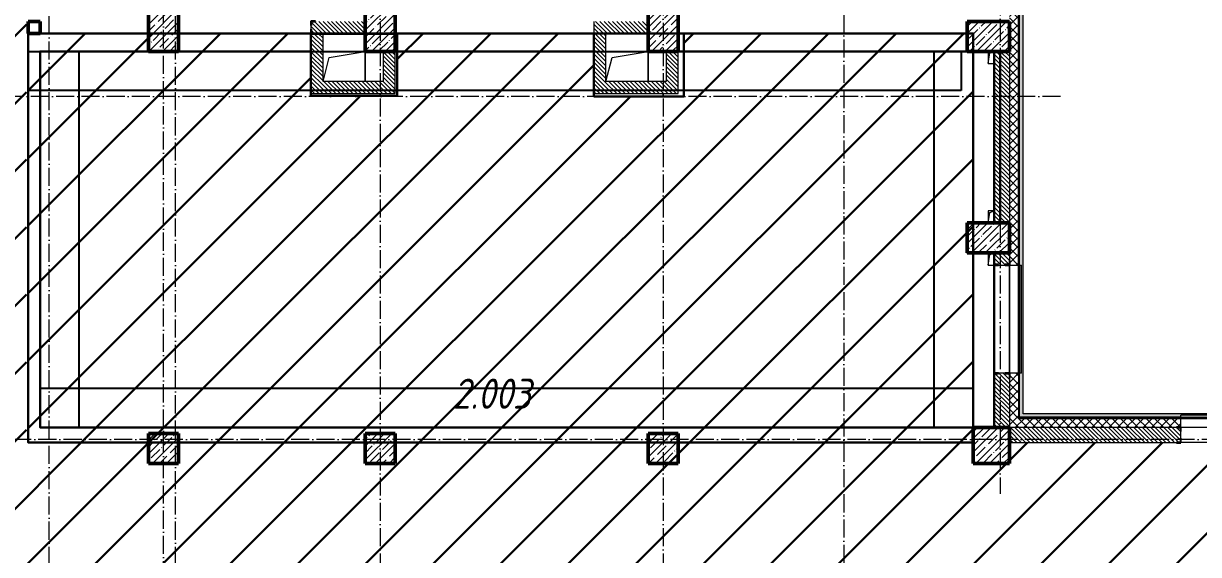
# Model space of a CAD drawing. Header units: millimetres. Extents: x -17017 to 628417, y -109036 to 199237.
# Drawn here: x 50585 to 70102, y 129382 to 138210 of the extents above; entities that cross this region are included whole.
import ezdxf

# ---------------------------------------------------------------- set-up
doc = ezdxf.new("R2010")
doc.units = ezdxf.units.MM
doc.linetypes.add('50_200_ШТРИХ_1Т_ш5_п1_п1_', pattern=[700, 500, -100, 0, -100])
for name, color, linetype, lineweight in [('2.4) ПГП вычит ЖБбалки 0.4 м -', 24, 'Continuous', 30), ('3.1) ЖБ окна 1.2 м', 102, 'Continuous', 30), ('A-FLOR-____-OTLN', 7, 'Continuous', 9), ('A-GENM-____-MCUT', 7, 'Continuous', 25), ('A-GENM-____-OTLN', 7, 'Continuous', 9), ('A-GENM-____-OTLN-1', 7, 'Continuous', 25), ('A-GLAZ-____-OTLN', 7, 'Continuous', 9), ('A-WALL-____-MCUT', 7, 'Continuous', 13), ('A-WALL-____-MCUT-1', 7, 'Continuous', 9), ('A-WALL-____-OTLN', 7, 'Continuous', 9), ('A-WALL-____-PATT-1', 7, 'Continuous', 9), ('A-WALL-FNSH-MCUT-1', 7, 'Continuous', 9), ('I-WALL-____-OTLN', 7, 'Continuous', 9), ('S-COLS-____-MCUT', 7, 'Continuous', 50), ('S-COLS-____-OTLN', 7, 'Continuous', 9), ('S-GRID-____-OTLN-1', 7, '50_200_ШТРИХ_1Т_ш5_п1_п1_', 9), ('Марки помещений', 7, 'Continuous', 9), ('стяжа', 7, 'Continuous', 30)]:
    doc.layers.add(name, color=color, linetype=linetype, lineweight=lineweight)
doc.layers.add('A-GLAZ-____-OTLN-1', color=7, linetype='Continuous', lineweight=9, true_color=0xc0c0c0)
doc.styles.add('ISOCPEUR_I_2', font='isocpeui.ttf', dxfattribs={"width": 0.85, "height": 2.3})
pattern_1 = [(45, (43259.71, 63713.66), (-70.71068, 70.71068), []), (135, (43259.71, 63713.66), (-70.71068, -70.71068), [])]
pattern_2 = [(135, (43259.71, 63713.66), (-35.35534, -35.35534), [])]

# ---------------------------------------------------------------- blocks, each defined once
blk = doc.blocks.new('BSC_Колонна _Прямоугольная - 500х800-V9-АР1_План отверстий 2 этажа в осях 1-64_Ю-ЯЯ')
at = {"layer": 'S-COLS-____-OTLN'}
h = blk.add_hatch(dxfattribs=at)
h.set_pattern_fill('FP_15', color=256, style=0, pattern_type=2)
h.set_pattern_definition([(45, (-9650, -74431.04), (-114.04925, 114.04925), []), (45, (-9535.95, -74431.04), (-114.04925, 114.04925), [201.613, -40.323, 3.353, -36.97])])
h.paths.add_polyline_path([(-250, -400), (250, -400), (250, 400), (-250, 400)], flags=0)
at = {"layer": 'S-COLS-____-MCUT'}
for p, q in [((250, 400), (-250, 400)), ((-250, 400), (-250, -400)), ((250, -400), (250, 400)), ((-250, -400), (250, -400))]:
    blk.add_line(p, q, dxfattribs=at)
blk = doc.blocks.new('BSC_Колонна _Прямоугольная - 500х500-25976076-АР1_План отверстий 2 этажа в осях 1-64_Ю-ЯЯ')
at = {"layer": 'S-COLS-____-OTLN'}
h = blk.add_hatch(dxfattribs=at)
h.set_pattern_fill('FP_16', color=256, style=0, pattern_type=2)
h.set_pattern_definition([(45, (-9650, -67431.04), (-114.04925, 114.04925), []), (45, (-9535.95, -67431.04), (-114.04925, 114.04925), [201.613, -40.323, 3.353, -36.97])])
h.paths.add_polyline_path([(-250, -250), (250, -250), (250, 250), (-250, 250)], flags=0)
at = {"layer": 'S-COLS-____-MCUT'}
for p, q in [((250, 250), (-250, 250)), ((-250, 250), (-250, -250)), ((250, -250), (250, 250)), ((-250, -250), (250, -250))]:
    blk.add_line(p, q, dxfattribs=at)
blk = doc.blocks.new('BSC_Колонна _Прямоугольная - 500х500-V10-АР1_План отверстий 2 этажа в осях 1-64_Ю-ЯЯ')
at = {"layer": 'S-COLS-____-OTLN'}
h = blk.add_hatch(dxfattribs=at)
h.set_pattern_fill('FP_18', color=256, style=0, pattern_type=2)
h.set_pattern_definition([(45, (-13250, -67431.04), (-114.04925, 114.04925), []), (45, (-13135.95, -67431.04), (-114.04925, 114.04925), [201.613, -40.323, 3.353, -36.97])])
h.paths.add_polyline_path([(-250, -250), (250, -250), (250, 250), (-250, 250)], flags=0)
at = {"layer": 'S-COLS-____-MCUT'}
for p, q in [((250, 250), (-250, 250)), ((-250, 250), (-250, -250)), ((250, -250), (250, 250)), ((-250, -250), (250, -250))]:
    blk.add_line(p, q, dxfattribs=at)
blk = doc.blocks.new('BSC_Колонна _Прямоугольная - 500х800-V65-АР1_План отверстий 2 этажа в осях 1-64_Ю-ЯЯ')
at = {"layer": 'S-COLS-____-OTLN'}
h = blk.add_hatch(dxfattribs=at)
h.set_pattern_fill('FP_76', color=256, style=0, pattern_type=2)
h.set_pattern_definition([(45, (-13250, -74431.04), (-114.04925, 114.04925), []), (45, (-13135.95, -74431.04), (-114.04925, 114.04925), [201.613, -40.323, 3.353, -36.97])])
h.paths.add_polyline_path([(-250, -400), (250, -400), (250, 400), (-250, 400)], flags=0)
at = {"layer": 'S-COLS-____-MCUT'}
for p, q in [((250, 400), (-250, 400)), ((-250, 400), (-250, -400)), ((250, -400), (250, 400)), ((-250, -400), (250, -400))]:
    blk.add_line(p, q, dxfattribs=at)
blk = doc.blocks.new('BSC_Колонна _Прямоугольная - 500х800-V66-АР1_План отверстий 2 этажа в осях 1-64_Ю-ЯЯ')
at = {"layer": 'S-COLS-____-OTLN'}
h = blk.add_hatch(dxfattribs=at)
h.set_pattern_fill('FP_77', color=256, style=0, pattern_type=2)
h.set_pattern_definition([(45, (-17950, -74431.04), (-114.04925, 114.04925), []), (45, (-17835.95, -74431.04), (-114.04925, 114.04925), [201.613, -40.323, 3.353, -36.97])])
h.paths.add_polyline_path([(-250, -400), (250, -400), (250, 400), (-250, 400)], flags=0)
at = {"layer": 'S-COLS-____-MCUT'}
for p, q in [((250, 400), (-250, 400)), ((-250, 400), (-250, -400)), ((250, -400), (250, 400)), ((-250, -400), (250, -400))]:
    blk.add_line(p, q, dxfattribs=at)
blk = doc.blocks.new('BSC_Колонна _Прямоугольная - 500х700-25976089-АР1_План отверстий 2 этажа в осях 1-64_Ю-ЯЯ')
at = {"layer": 'S-COLS-____-OTLN'}
h = blk.add_hatch(dxfattribs=at)
h.set_pattern_fill('FP_78', color=256, style=0, pattern_type=2)
h.set_pattern_definition([(315, (-74281.04, 23350), (114.04925, 114.04925), []), (315, (-74281.04, 23235.95), (114.04925, 114.04925), [201.613, -40.323, 3.353, -36.97])])
h.paths.add_polyline_path([(-250, -350), (250, -350), (250, 350), (-250, 350)], flags=0)
at = {"layer": 'S-COLS-____-MCUT'}
for p, q in [((250, 350), (-250, 350)), ((-250, 350), (-250, -350)), ((250, -350), (250, 350)), ((-250, -350), (250, -350))]:
    blk.add_line(p, q, dxfattribs=at)
blk = doc.blocks.new('BSC_Колонна _Прямоугольная - 500х700-V67-АР1_План отверстий 2 этажа в осях 1-64_Ю-ЯЯ')
at = {"layer": 'S-COLS-____-OTLN'}
h = blk.add_hatch(dxfattribs=at)
h.set_pattern_fill('FP_79', color=256, style=0, pattern_type=2)
h.set_pattern_definition([(315, (-70931.04, 23350), (114.04925, 114.04925), []), (315, (-70931.04, 23235.95), (114.04925, 114.04925), [201.613, -40.323, 3.353, -36.97])])
h.paths.add_polyline_path([(-250, -350), (250, -350), (250, 350), (-250, 350)], flags=0)
at = {"layer": 'S-COLS-____-MCUT'}
for p, q in [((250, 350), (-250, 350)), ((-250, 350), (-250, -350)), ((250, -350), (250, 350)), ((-250, -350), (250, -350))]:
    blk.add_line(p, q, dxfattribs=at)
blk = doc.blocks.new('BSC_Колонна _Прямоугольная - 500х500-V70-АР1_План отверстий 2 этажа в осях 1-64_Ю-ЯЯ')
at = {"layer": 'S-COLS-____-OTLN'}
h = blk.add_hatch(dxfattribs=at)
h.set_pattern_fill('FP_82', color=256, style=0, pattern_type=2)
h.set_pattern_definition([(45, (-17950, -67431.04), (-114.04925, 114.04925), []), (45, (-17835.95, -67431.04), (-114.04925, 114.04925), [201.613, -40.323, 3.353, -36.97])])
h.paths.add_polyline_path([(-250, -250), (250, -250), (250, 250), (-250, 250)], flags=0)
at = {"layer": 'S-COLS-____-MCUT'}
for p, q in [((250, 250), (-250, 250)), ((-250, 250), (-250, -250)), ((250, -250), (250, 250)), ((-250, -250), (250, -250))]:
    blk.add_line(p, q, dxfattribs=at)
blk = doc.blocks.new('BSC_Колонна _Прямоугольная - 600х600-V90-АР1_План отверстий 2 этажа в осях 1-64_Ю-ЯЯ')
at = {"layer": 'S-COLS-____-OTLN'}
h = blk.add_hatch(dxfattribs=at)
h.set_pattern_fill('FP_103', color=256, style=0, pattern_type=2)
h.set_pattern_definition([(45, (-23400, -67481.04), (-114.04925, 114.04925), []), (45, (-23285.95, -67481.04), (-114.04925, 114.04925), [201.613, -40.323, 3.353, -36.97])])
h.paths.add_polyline_path([(-300, -300), (300, -300), (300, 300), (-300, 300)], flags=0)
at = {"layer": 'S-COLS-____-MCUT'}
for p, q in [((300, 300), (-300, 300)), ((-300, 300), (-300, -300)), ((300, -300), (300, 300)), ((-300, -300), (300, -300))]:
    blk.add_line(p, q, dxfattribs=at)
blk = doc.blocks.new('Отлив_СКБ - Отлив витража_СФТК-31884011-АР1_План отверстий 2 этажа в осях 1-64_Ю-ЯЯ')
at = {"layer": 'A-GLAZ-____-OTLN-1'}
for points in [[(1800, 2), (1800, 37), (0, 37), (0, 2), (1715, 2)], [(1715, 0), (1800, 0), (1800, 2), (0, 2), (0, 0)]]:
    blk.add_hatch(color=256, dxfattribs=at).paths.add_polyline_path(points, flags=0)
at = {"layer": 'A-GLAZ-____-OTLN'}
for p, q in [((0, 3), (0, 37)), ((1800, 37), (0, 37)), ((0, 2), (1800, 2)), ((1800, 37), (1800, 3)), ((1800, 0), (0, 0))]:
    blk.add_line(p, q, dxfattribs=at)
blk = doc.blocks.new('Фахверк_СКБ_Уголок - 250_1500-27504248-АР1_План отверстий 2 этажа в осях 1-64_Ю-ЯЯ')
at = {"layer": 'A-GENM-____-MCUT'}
for p, q in [((200, 181), (125, 181)), ((125, 181), (125, 106)), ((125, 106), (131, 106)), ((131, 106), (131, 175)), ((131, 175), (200, 175)), ((200, 175), (200, 181)), ((131, -6), (125, -6)), ((125, -6), (125, -81)), ((125, -81), (200, -81)), ((131, -75), (131, -6)), ((200, -75), (131, -75)), ((200, -81), (200, -75))]:
    blk.add_line(p, q, dxfattribs=at)
blk = doc.blocks.new('Фахверк_СКБ_Уголок - 250_1500-27508688-АР1_План отверстий 2 этажа в осях 1-64_Ю-ЯЯ')
at = {"layer": 'A-GENM-____-MCUT'}
for p, q in [((200, 181), (125, 181)), ((125, 181), (125, 106)), ((125, 106), (131, 106)), ((131, 106), (131, 175)), ((131, 175), (200, 175)), ((200, 175), (200, 181)), ((131, -6), (125, -6)), ((125, -6), (125, -81)), ((125, -81), (200, -81)), ((131, -75), (131, -6)), ((200, -75), (131, -75)), ((200, -81), (200, -75))]:
    blk.add_line(p, q, dxfattribs=at)
blk = doc.blocks.new('AR_Отверстие прямоугольное _в плите_ - AR_Отверстие прямоугольное _в плите_-V174-АР1_План отверстий 2 этажа в осях 1-64_Ю-ЯЯ')
at = {"layer": 'A-GENM-____-OTLN'}
for p, q in [((-50, 100), (-50, -100)), ((-50, -100), (-25, 75)), ((-25, 75), (50, 100)), ((-50, -100), (44, -100))]:
    blk.add_line(p, q, dxfattribs=at)
blk = doc.blocks.new('AR_Отверстие прямоугольное _в плите_ - AR_Отверстие прямоугольное _в плите_-V169-АР1_План отверстий 2 этажа в осях 1-64_Ю-ЯЯ')
at = {"layer": 'A-GENM-____-OTLN'}
for p, q in [((50, 100), (-50, 100)), ((-50, 100), (-50, -100)), ((-50, -100), (-25, 75)), ((-25, 75), (50, 100))]:
    blk.add_line(p, q, dxfattribs=at)
blk = doc.blocks.new('AR_Отверстие прямоугольное _в плите_ - AR_Отверстие прямоугольное _в плите_-V168-АР1_План отверстий 2 этажа в осях 1-64_Ю-ЯЯ')
at = {"layer": 'A-GENM-____-OTLN'}
for p, q in [((-50, 100), (-50, -100)), ((-50, -100), (-25, 75)), ((-25, 75), (50, 100)), ((-50, -100), (50, -100))]:
    blk.add_line(p, q, dxfattribs=at)
blk = doc.blocks.new('AR_Отверстие прямоугольное _в плите_ - AR_Отверстие прямоугольное _в плите_-30553029-АР1_План отверстий 2 этажа в осях 1-64_Ю-ЯЯ')
at = {"layer": 'A-GENM-____-OTLN'}
for p, q in [((350, 250), (-350, 250)), ((-250, 150), (350, 250)), ((350, -250), (350, 250)), ((-350, -250), (-250, 150))]:
    blk.add_line(p, q, dxfattribs=at)
blk = doc.blocks.new('Отлив_СКБ1 - Отлив_Фасады на кровле-32719942-АР1_План отверстий 2 этажа в осях 1-64_Ю-ЯЯ')
at = {"layer": 'A-GLAZ-____-OTLN-1'}
blk.add_hatch(color=256, dxfattribs=at).paths.add_polyline_path([(18850, 170), (18850, 204), (20650, 204), (20650, 170), (21320, 170), (21320, 228), (228, 228), (170, 170), (2850, 170), (2850, 204), (4650, 204), (4650, 170), (6050, 170), (6050, 204), (7850, 204), (7850, 170), (9250, 170), (9250, 204), (11050, 204), (11050, 170), (12450, 170), (12450, 204), (14250, 204), (14250, 170), (15650, 170), (15650, 204), (17450, 204), (17450, 170), (18705, 170)], flags=0)
at = {"layer": 'A-GLAZ-____-OTLN'}
blk.add_line((21320, 228), (228, 228), dxfattribs=at)
blk = doc.blocks.new('Отлив_СКБ1 - Отлив_Фасады на кровле-32719945-АР1_План отверстий 2 этажа в осях 1-64_Ю-ЯЯ')
at = {"layer": 'A-GLAZ-____-OTLN-1'}
h = blk.add_hatch(color=256, dxfattribs=at)
h.paths.add_polyline_path([(17312, 170), (17254, 228), (9745, 228), (9745, 170), (14782, 170), (14782, 204), (16582, 204), (16582, 170), (17141, 170)], flags=0)
h.paths.add_polyline_path([(9682, 228), (9008, 228), (9008, 170), (9682, 170)], flags=0)
h.paths.add_polyline_path([(8945, 170), (8945, 228), (40, 228), (40, 170), (8666, 170)], flags=0)
h.paths.add_polyline_path([(18, 170), (18, 228), (2, 228), (2, 170)], flags=0)
at = {"layer": 'A-GLAZ-____-OTLN'}
for p, q in [((18, 228), (2, 228)), ((8945, 228), (40, 228)), ((9682, 228), (9008, 228)), ((17254, 228), (9745, 228))]:
    blk.add_line(p, q, dxfattribs=at)
blk = doc.blocks.new('Фахверк_СКБ_Уголок - 200_3550-28267367-АР1_План отверстий 2 этажа в осях 1-64_Ю-ЯЯ')
at = {"layer": 'A-GENM-____-MCUT'}
for p, q in [((200, 156), (125, 156)), ((125, 156), (125, 81)), ((125, 81), (131, 81)), ((131, 19), (125, 19)), ((125, 19), (125, -56)), ((131, 81), (131, 150)), ((131, 150), (200, 150)), ((131, -50), (131, 19)), ((200, 150), (200, 156)), ((125, -56), (200, -56)), ((200, -50), (131, -50)), ((200, -56), (200, -50))]:
    blk.add_line(p, q, dxfattribs=at)
blk = doc.blocks.new('BSC_Колонна _Прямоугольная1 - 200х200 _металл_-35201446-АР1_План отверстий 2 этажа в осях 1-64_Ю-ЯЯ')
at = {"layer": 'S-COLS-____-MCUT'}
for p, q in [((100, 100), (-100, 100)), ((-100, 100), (-100, -100)), ((100, -100), (100, 100)), ((-100, -100), (100, -100))]:
    blk.add_line(p, q, dxfattribs=at)
blk = doc.blocks.new('2этаж')
at = {"layer": 'S-GRID-____-OTLN-1', "color": 251, "ltscale": 0.6, "true_color": 0x636466}
for p, q in [((-7841.7, 511907.5), (-7841.7, 549908.8)), ((-5941.7, 512090.5), (-5941.7, 549908.8)), ((-2341.7, 549908.8), (-2341.7, 511907.5)), ((2358.3, 549908.8), (2358.3, 511907.5)), ((7958.3, 549908.8), (7958.3, 525691.4)), ((-5741.7, 511907.5), (-5741.7, 549644.2)), ((5358.3, 549630.9), (5358.3, 511907.5)), ((8958.3, 532297), (-20260.4, 532297)), ((88482.7, 526597), (-20260.4, 526597))]:
    blk.add_line(p, q, dxfattribs=at)

msp = doc.modelspace()

# ---------------------------------------------------------------- hatches: boundary and pattern name
at = {"layer": 'A-WALL-____-PATT-1'}
h = msp.add_hatch(dxfattribs=at)
h.set_pattern_fill('FP_1', color=256, style=0, pattern_type=2)
h.set_pattern_definition(pattern_1)
h.paths.add_polyline_path([(66960, 131645), (67110, 131645), (67110, 132395), (66966, 132395), (66966, 132320), (66960, 132320), (66960, 132239)], flags=0)
h.paths.add_polyline_path([(67110, 134195), (67110, 139232), (67023, 139232), (67023, 139226), (66960, 139226), (66960, 134270), (66966, 134270), (66966, 134195), (67106, 134195)], flags=0)
h.paths.add_polyline_path([(66966, 139232), (66975, 139232), (66975, 139254), (66966, 139253)], flags=0)
h.paths.add_polyline_path([(66970, 139264), (66975, 139264), (66976, 139295), (67110, 139295), (67110, 139969), (66975, 139969), (66975, 140032), (66966, 140032), (66966, 139975), (66960, 139975), (66960, 139785), (66980, 139784), (66980, 139775), (66960, 139774), (66960, 139289), (66966, 139289), (66966, 139264), (66970, 139264)], flags=0)
h.paths.add_polyline_path([(67023, 140032), (67110, 140032), (67110, 149395), (66960, 149395), (66960, 140038), (67023, 140038)], flags=0)
h = msp.add_hatch(dxfattribs=at)
h.set_pattern_fill('FP_6', color=256, style=0, pattern_type=2)
h.set_pattern_definition(pattern_2)
h.paths.add_polyline_path([(55617, 138045), (56260, 138045), (56260, 138245), (55366, 138245), (55366, 138176), (55360, 138176), (55360, 138114), (55366, 138114), (55366, 138045), (55435, 138045)], flags=0)
h = msp.add_hatch(dxfattribs=at)
h.set_pattern_fill('FP_6', color=256, style=0, pattern_type=2)
h.set_pattern_definition(pattern_2)
h.paths.add_polyline_path([(60060, 138045), (60960, 138045), (60960, 138245), (60060, 138245)], flags=0)
h = msp.add_hatch(dxfattribs=at)
h.set_pattern_fill('FP_6', color=256, style=0, pattern_type=2)
h.set_pattern_definition(pattern_2)
h.paths.add_polyline_path([(55360, 137045), (55560, 137045), (55560, 138045), (55435, 138045), (55435, 138039), (55360, 138039), (55360, 137082)], flags=0)
h = msp.add_hatch(dxfattribs=at)
h.set_pattern_fill('FP_6', color=256, style=0, pattern_type=2)
h.set_pattern_definition(pattern_2)
h.paths.add_polyline_path([(60260, 137045), (60260, 138045), (60060, 138045), (60060, 137045)], flags=0)
h = msp.add_hatch(dxfattribs=at)
h.set_pattern_fill('FP_6', color=256, style=0, pattern_type=2)
h.set_pattern_definition(pattern_2)
h.paths.add_polyline_path([(56760, 137245), (56760, 137745), (56560, 137745), (56560, 137245)], flags=0)
h = msp.add_hatch(dxfattribs=at)
h.set_pattern_fill('FP_6', color=256, style=0, pattern_type=2)
h.set_pattern_definition(pattern_2)
h.paths.add_polyline_path([(61460, 137245), (61460, 137745), (61260, 137745), (61260, 137245)], flags=0)
h = msp.add_hatch(dxfattribs=at)
h.set_pattern_fill('FP_6', color=256, style=0, pattern_type=2)
h.set_pattern_definition(pattern_2)
h.paths.add_polyline_path([(66960, 134895), (66960, 137745), (66710, 137745), (66710, 134895)], flags=0)
h = msp.add_hatch(dxfattribs=at)
h.set_pattern_fill('FP_6', color=256, style=0, pattern_type=2)
h.set_pattern_definition(pattern_2)
h.paths.add_polyline_path([(55560, 137045), (56760, 137045), (56760, 137245), (55560, 137245), (55560, 137082)], flags=0)
h = msp.add_hatch(dxfattribs=at)
h.set_pattern_fill('FP_6', color=256, style=0, pattern_type=2)
h.set_pattern_definition(pattern_2)
h.paths.add_polyline_path([(60260, 137045), (61460, 137045), (61460, 137245), (60260, 137245), (60260, 137082)], flags=0)
h = msp.add_hatch(dxfattribs=at)
h.set_pattern_fill('FP_6', color=256, style=0, pattern_type=2)
h.set_pattern_definition(pattern_2)
h.paths.add_polyline_path([(66710, 131495), (66960, 131495), (66960, 132389), (66891, 132389), (66891, 132395), (66779, 132395), (66779, 132389), (66710, 132389), (66710, 132239)], flags=0)
h.paths.add_polyline_path([(66891, 134195), (66891, 134201), (66960, 134201), (66960, 134395), (66710, 134395), (66710, 134201), (66779, 134201), (66779, 134195)], flags=0)
h = msp.add_hatch(dxfattribs=at)
h.set_pattern_fill('FP_1', color=256, style=0, pattern_type=2)
h.set_pattern_definition(pattern_1)
h.paths.add_polyline_path([(88460, 131495), (88475, 131495), (88475, 131645), (87610, 131645), (87610, 131495), (88316, 131495)], flags=0)
h.paths.add_polyline_path([(84781, 131495), (85810, 131495), (85810, 131645), (84410, 131645), (84410, 131501), (84485, 131501), (84485, 131495)], flags=0)
h.paths.add_polyline_path([(82510, 131495), (82535, 131495), (82535, 131501), (82610, 131501), (82610, 131645), (81210, 131645), (81210, 131501), (81285, 131501), (81285, 131495), (82130, 131495)], flags=0)
h.paths.add_polyline_path([(78595, 131495), (79335, 131495), (79335, 131501), (79410, 131501), (79410, 131645), (78010, 131645), (78010, 131501), (78085, 131501), (78085, 131495)], flags=0)
h.paths.add_polyline_path([(76135, 131495), (76135, 131501), (76210, 131501), (76210, 131645), (74810, 131645), (74810, 131501), (74885, 131501), (74885, 131495), (75943, 131495)], flags=0)
h.paths.add_polyline_path([(72935, 131495), (72935, 131501), (73010, 131501), (73010, 131645), (71610, 131645), (71610, 131501), (71685, 131501), (71685, 131495), (72510, 131495)], flags=0)
h.paths.add_polyline_path([(69735, 131495), (69735, 131501), (69810, 131501), (69810, 131645), (66960, 131645), (66960, 131495), (67990, 131495)], flags=0)
h = msp.add_hatch(dxfattribs=at)
h.set_pattern_fill('FP_6', color=256, style=0, pattern_type=2)
h.set_pattern_definition(pattern_2)
h.paths.add_polyline_path([(71685, 131245), (71910, 131245), (71910, 131495), (71616, 131495), (71616, 131426), (71610, 131426), (71610, 131314), (71616, 131314), (71616, 131245)], flags=0)
h.paths.add_polyline_path([(69757, 131245), (69804, 131245), (69804, 131314), (69810, 131314), (69810, 131426), (69804, 131426), (69804, 131495), (66960, 131495), (66960, 131245), (69735, 131245)], flags=0)
at = {"layer": 'стяжа'}
h = msp.add_hatch(dxfattribs=at)
h.set_pattern_fill('ANSI31', color=5, scale=250)
h.paths.add_polyline_path([(48810, 140345), (50635, 140345), (50635, 130745), (48810, 130745)])
h.paths.add_polyline_path([(45710, 130745), (50860, 130745), (50860, 125745), (45710, 125745)])
h.paths.add_polyline_path([(88460, 131245), (50860, 131245), (50860, 126895), (88460, 126895)])
h = msp.add_hatch(dxfattribs=at)
h.set_pattern_fill('ANSI31', color=5, scale=250)
h.paths.add_polyline_path([(66360, 131245), (50660, 131245), (50660, 138045), (66360, 138045)])
h.paths.add_polyline_path([(55360, 138039), (56793, 138039), (56793, 137005), (55360, 137005)], flags=16)
h.paths.add_polyline_path([(60060, 138045), (61552, 138045), (61552, 136997), (60060, 136997)], flags=16)

# ---------------------------------------------------------------- linework, layer by layer
for points in [[(66160, 137095), (50660, 137095), (50660, 137745), (66160, 137745)], [(50860, 131495), (51510, 131495), (51510, 137745), (50860, 137745)], [(66360, 131495), (65710, 131495), (65710, 137745), (66360, 137745)], [(66360, 131495), (50860, 131495), (50860, 132145), (66360, 132145)]]:
    msp.add_lwpolyline(points, close=True)
at = {"layer": '2.4) ПГП вычит ЖБбалки 0.4 м -'}
msp.add_lwpolyline([(66810, 134895), (66810, 137745)], dxfattribs=at)
at = {"layer": '3.1) ЖБ окна 1.2 м'}
for points in [[(55360, 137745), (50860, 137745), (50860, 131495), (66360, 131495), (66710, 131495), (66710, 134395), (66260, 134395), (66260, 134895), (66710, 134895), (66710, 137745), (61460, 137745)], [(60060, 137745), (56760, 137745)]]:
    msp.add_lwpolyline(points, dxfattribs=at)
at = {"layer": 'A-FLOR-____-OTLN'}
for p, q in [((55560, 137745), (56260, 137745)), ((56260, 137745), (56260, 137245)), ((60260, 137745), (60960, 137745)), ((60960, 137745), (60960, 137245))]:
    msp.add_line(p, q, dxfattribs=at)
at = {"layer": 'A-WALL-____-MCUT'}
for p, q in [((60060, 138245), (60060, 137045)), ((55360, 138176), (55360, 138114)), ((55360, 138039), (55360, 137045)), ((55435, 138045), (56260, 138045)), ((55560, 137245), (55560, 138045)), ((60060, 138045), (60960, 138045)), ((60260, 137245), (60260, 138045)), ((56560, 137745), (56560, 137245)), ((56760, 137045), (56760, 137745)), ((61260, 137745), (61260, 137245)), ((61460, 137045), (61460, 137745)), ((66710, 137745), (66710, 134895)), ((66960, 137745), (66960, 134895)), ((56560, 137245), (55560, 137245)), ((61260, 137245), (60260, 137245)), ((55360, 137045), (56760, 137045)), ((60060, 137045), (61460, 137045)), ((66710, 134395), (66710, 134270)), ((66960, 134395), (66960, 134270)), ((66779, 134195), (66891, 134195)), ((66891, 132395), (66779, 132395)), ((66710, 132320), (66710, 131495)), ((66960, 132320), (66960, 131495)), ((69735, 131495), (66960, 131495)), ((69810, 131314), (69810, 131426)), ((66960, 131245), (69735, 131245))]:
    msp.add_line(p, q, dxfattribs=at)
at = {"layer": 'A-WALL-____-MCUT-1'}
for p, q in [((67110, 134195), (67110, 139232)), ((67116, 134195), (67116, 139232)), ((67122, 134195), (67122, 139232)), ((66966, 134195), (67110, 134195)), ((67110, 132395), (66966, 132395)), ((67110, 132395), (67110, 131645)), ((67116, 131645), (67116, 132395)), ((67122, 131645), (67122, 132395)), ((69810, 131657), (67110, 131657)), ((69810, 131651), (67110, 131651)), ((67110, 131645), (69810, 131645)), ((69810, 131501), (69810, 131645))]:
    msp.add_line(p, q, dxfattribs=at)
at = {"layer": 'A-WALL-____-OTLN'}
for p, q in [((66710, 132395), (66710, 134195)), ((66960, 132395), (66960, 134195)), ((66960, 134195), (66960, 132395)), ((67110, 132395), (67110, 134195)), ((69810, 131645), (71610, 131645)), ((71610, 131495), (69810, 131495)), ((71610, 131245), (69810, 131245))]:
    msp.add_line(p, q, dxfattribs=at)
at = {"layer": 'A-WALL-FNSH-MCUT-1'}
for p, q in [((67130, 134195), (67130, 139232)), ((67110, 134195), (67130, 134195)), ((67130, 132395), (67110, 132395)), ((67130, 131645), (67130, 132395)), ((69810, 131665), (67110, 131665)), ((69810, 131645), (69810, 131665))]:
    msp.add_line(p, q, dxfattribs=at)
at = {"layer": 'I-WALL-____-OTLN'}
for p, q in [((52660, 138045), (50860, 138045)), ((55360, 138045), (53160, 138045)), ((60060, 138045), (56760, 138045)), ((66260, 138045), (61460, 138045))]:
    msp.add_line(p, q, dxfattribs=at)
at = {"layer": 'стяжа'}
for points in [[(66360, 131245), (50660, 131245), (50660, 138045), (66360, 138045)], [(55360, 138039), (56793, 138039), (56793, 137005), (55360, 137005)], [(60060, 138045), (61552, 138045), (61552, 136997), (60060, 136997)]]:
    msp.add_lwpolyline(points, close=True, dxfattribs=at)

# ---------------------------------------------------------------- block references
at = {"layer": '3.1) ЖБ окна 1.2 м'}
msp.add_blockref('2этаж', (58851, -395302), dxfattribs=at)
at = {"layer": 'A-GENM-____-OTLN'}
for name, p in [('AR_Отверстие прямоугольное _в плите_ - AR_Отверстие прямоугольное _в плите_-30553029-АР1_План отверстий 2 этажа в осях 1-64_Ю-ЯЯ', (55910, 137495)), ('AR_Отверстие прямоугольное _в плите_ - AR_Отверстие прямоугольное _в плите_-30553029-АР1_План отверстий 2 этажа в осях 1-64_Ю-ЯЯ', (60610, 137495)), ('AR_Отверстие прямоугольное _в плите_ - AR_Отверстие прямоугольное _в плите_-V168-АР1_План отверстий 2 этажа в осях 1-64_Ю-ЯЯ', (66660, 137645)), ('AR_Отверстие прямоугольное _в плите_ - AR_Отверстие прямоугольное _в плите_-V169-АР1_План отверстий 2 этажа в осях 1-64_Ю-ЯЯ', (66660, 134995)), ('AR_Отверстие прямоугольное _в плите_ - AR_Отверстие прямоугольное _в плите_-V174-АР1_План отверстий 2 этажа в осях 1-64_Ю-ЯЯ', (66660, 134295))]:
    msp.add_blockref(name, p, dxfattribs=at)
at = {"layer": 'A-GENM-____-OTLN-1'}
msp.add_blockref('Фахверк_СКБ_Уголок - 200_3550-28267367-АР1_План отверстий 2 этажа в осях 1-64_Ю-ЯЯ', (55235, 138095), dxfattribs=at)
for name, p, rotation in [('Фахверк_СКБ_Уголок - 250_1500-27504248-АР1_План отверстий 2 этажа в осях 1-64_Ю-ЯЯ', (66885, 134070), 89.99999999999991), ('Фахверк_СКБ_Уголок - 250_1500-27504248-АР1_План отверстий 2 этажа в осях 1-64_Ю-ЯЯ', (66785, 132520), 269.9999999999999), ('Фахверк_СКБ_Уголок - 250_1500-27508688-АР1_План отверстий 2 этажа в осях 1-64_Ю-ЯЯ', (69935, 131420), 180)]:
    msp.add_blockref(name, p, dxfattribs=dict(at, rotation=rotation))
at = {"layer": 'A-GLAZ-____-OTLN'}
for name, p, rotation in [('Отлив_СКБ1 - Отлив_Фасады на кровле-32719945-АР1_План отверстий 2 этажа в осях 1-64_Ю-ЯЯ', (66960, 148977), 269.9999999999997), ('Отлив_СКБ - Отлив витража_СФТК-31884011-АР1_План отверстий 2 этажа в осях 1-64_Ю-ЯЯ', (67127, 134195), 269.9999999999995)]:
    msp.add_blockref(name, p, dxfattribs=dict(at, rotation=rotation))
for name, p in [('Отлив_СКБ1 - Отлив_Фасады на кровле-32719942-АР1_План отверстий 2 этажа в осях 1-64_Ю-ЯЯ', (66960, 131495)), ('Отлив_СКБ - Отлив витража_СФТК-31884011-АР1_План отверстий 2 этажа в осях 1-64_Ю-ЯЯ', (69810, 131662))]:
    msp.add_blockref(name, p, dxfattribs=at)
at = {"layer": 'S-COLS-____-OTLN'}
for name, p in [('BSC_Колонна _Прямоугольная - 500х800-V9-АР1_План отверстий 2 этажа в осях 1-64_Ю-ЯЯ', (52910, 138145)), ('BSC_Колонна _Прямоугольная - 500х800-V65-АР1_План отверстий 2 этажа в осях 1-64_Ю-ЯЯ', (56510, 138145)), ('BSC_Колонна _Прямоугольная - 500х800-V66-АР1_План отверстий 2 этажа в осях 1-64_Ю-ЯЯ', (61210, 138145)), ('BSC_Колонна _Прямоугольная - 500х500-25976076-АР1_План отверстий 2 этажа в осях 1-64_Ю-ЯЯ', (52910, 131145)), ('BSC_Колонна _Прямоугольная - 500х500-V10-АР1_План отверстий 2 этажа в осях 1-64_Ю-ЯЯ', (56510, 131145)), ('BSC_Колонна _Прямоугольная - 500х500-V70-АР1_План отверстий 2 этажа в осях 1-64_Ю-ЯЯ', (61210, 131145)), ('BSC_Колонна _Прямоугольная - 600х600-V90-АР1_План отверстий 2 этажа в осях 1-64_Ю-ЯЯ', (66660, 131195))]:
    msp.add_blockref(name, p, dxfattribs=at)
for name, p, rotation in [('BSC_Колонна _Прямоугольная1 - 200х200 _металл_-35201446-АР1_План отверстий 2 этажа в осях 1-64_Ю-ЯЯ', (50760, 138145), 270.0000000000001), ('BSC_Колонна _Прямоугольная - 500х700-25976089-АР1_План отверстий 2 этажа в осях 1-64_Ю-ЯЯ', (66610, 137995), 89.9999999999999), ('BSC_Колонна _Прямоугольная - 500х700-V67-АР1_План отверстий 2 этажа в осях 1-64_Ю-ЯЯ', (66610, 134645), 89.9999999999999)]:
    msp.add_blockref(name, p, dxfattribs=dict(at, rotation=rotation))

# ---------------------------------------------------------------- texts
at = {"layer": 'Марки помещений', "insert": (57715, 132306), "char_height": 500, "width": 785.65, "attachment_point": 1, "style": 'ISOCPEUR_I_2'}
msp.add_mtext('2.003', dxfattribs=at)

doc.saveas('drawing.dxf')
